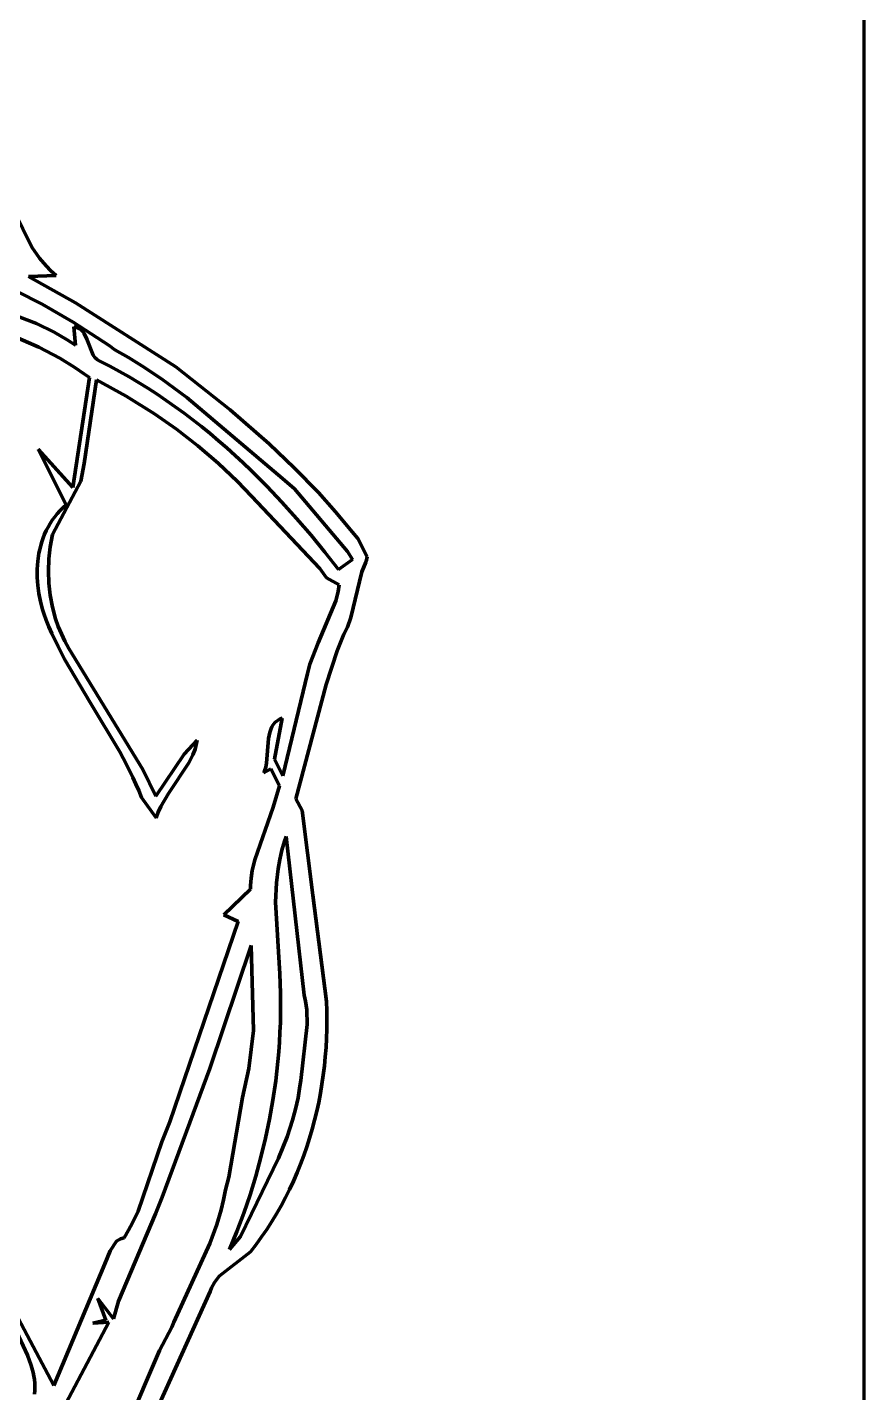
# Model space of a CAD drawing. Header units: millimetres. Extents: x 0 to 14.2, y 0 to 19.5.
# Drawn here: x 12.58 to 14.222, y 13.025 to 15.704 of the extents above; entities that cross this region are included whole.
import ezdxf

# ---------------------------------------------------------------- set-up
doc = ezdxf.new("R2010")
doc.units = ezdxf.units.MM
doc.layers.add('color#010101ff', color=7, linetype='CONTINUOUS', lineweight=100)
doc.layers.add('color#fdfdfdff', color=7, linetype='CONTINUOUS', lineweight=100)

msp = doc.modelspace()

# ---------------------------------------------------------------- linework, layer by layer
at = {"layer": 'color#010101ff'}
for p, q in [((12.5361, 15.3811), (12.5891, 15.2732)), ((12.5891, 15.2732), (12.6042, 15.2513)), ((12.6042, 15.2513), (12.617, 15.236)), ((12.617, 15.236), (12.6264, 15.2264)), ((12.6264, 15.2264), (12.6365, 15.2174)), ((12.6365, 15.2174), (12.5827, 15.2153)), ((12.5827, 15.2153), (12.6745, 15.1637)), ((12.4248, 15.1895), (12.5979, 15.123)), ((12.6091, 15.1608), (12.5591, 15.1863)), ((12.603, 15.0765), (12.4013, 15.1635)), ((12.67, 15.1258), (12.6091, 15.1608)), ((12.6745, 15.1637), (12.8719, 15.0381)), ((12.5979, 15.123), (12.6328, 15.1059)), ((12.7406, 15.0798), (12.67, 15.1258)), ((12.6745, 15.0804), (12.6716, 15.1165)), ((12.6716, 15.1165), (12.6751, 15.1157)), ((12.6751, 15.1157), (12.6783, 15.1146)), ((12.6783, 15.1146), (12.6812, 15.1133)), ((12.6812, 15.1133), (12.6838, 15.1117)), ((12.6838, 15.1117), (12.6862, 15.1099)), ((12.6328, 15.1059), (12.6581, 15.0912)), ((12.6581, 15.0912), (12.6745, 15.0804)), ((12.6862, 15.1099), (12.6883, 15.1079)), ((12.6883, 15.1079), (12.6919, 15.1034)), ((12.6919, 15.1034), (12.6973, 15.0927)), ((12.6973, 15.0927), (12.7095, 15.0611)), ((12.6438, 15.0549), (12.603, 15.0765)), ((12.7095, 15.0611), (12.713, 15.0563)), ((12.7521, 15.0717), (12.7406, 15.0798)), ((12.779, 15.0564), (12.7521, 15.0717)), ((12.6734, 15.0369), (12.6438, 15.0549)), ((12.6926, 15.0239), (12.6734, 15.0369)), ((12.713, 15.0563), (12.7172, 15.0522)), ((12.7172, 15.0522), (12.7198, 15.0505)), ((12.7198, 15.0505), (12.7225, 15.049)), ((12.7225, 15.049), (12.7419, 15.0392)), ((12.7419, 15.0392), (12.761, 15.0289)), ((12.8052, 15.0402), (12.779, 15.0564)), ((12.8436, 15.0146), (12.8052, 15.0402)), ((12.8719, 15.0381), (12.9785, 14.954)), ((12.6696, 14.8012), (12.702, 15.0171)), ((12.7162, 15.0124), (12.6917, 14.8486)), ((12.702, 15.0171), (12.6926, 15.0239)), ((12.7739, 14.9806), (12.7162, 15.0124)), ((12.761, 15.0289), (12.7799, 15.0183)), ((12.7799, 15.0183), (12.7985, 15.0073)), ((12.7985, 15.0073), (12.8169, 14.996)), ((12.8932, 14.9782), (12.8436, 15.0146)), ((12.8297, 14.9457), (12.7739, 14.9806)), ((12.8169, 14.996), (12.835, 14.9843)), ((12.835, 14.9843), (12.8529, 14.9722)), ((13.0812, 14.8189), (12.8932, 14.9782)), ((12.8529, 14.9722), (12.8706, 14.9598)), ((12.8706, 14.9598), (12.888, 14.9471)), ((12.9785, 14.954), (13.0551, 14.887)), ((12.8729, 14.9156), (12.8297, 14.9457)), ((12.888, 14.9471), (12.9053, 14.934)), ((12.9053, 14.934), (12.9222, 14.9207)), ((12.9146, 14.8834), (12.8729, 14.9156)), ((12.9222, 14.9207), (12.939, 14.907)), ((12.939, 14.907), (12.9555, 14.8931)), ((12.6561, 14.7673), (12.6012, 14.8764)), ((12.6012, 14.8764), (12.6696, 14.8012)), ((12.9546, 14.8491), (12.9146, 14.8834)), ((12.9555, 14.8931), (12.9718, 14.8789)), ((12.9718, 14.8789), (12.9879, 14.8644)), ((13.0551, 14.887), (13.1042, 14.8401)), ((12.6917, 14.8486), (12.685, 14.8137)), ((12.9927, 14.8128), (12.9546, 14.8491)), ((12.9879, 14.8644), (13.0038, 14.8497)), ((13.0038, 14.8497), (13.0194, 14.8347)), ((13.0194, 14.8347), (13.0501, 14.8041)), ((13.1044, 14.7987), (13.0812, 14.8189)), ((13.1042, 14.8401), (13.1515, 14.7914)), ((12.685, 14.8137), (12.6295, 14.7088)), ((13.0201, 14.7842), (12.9927, 14.8128)), ((13.0501, 14.8041), (13.0799, 14.7727)), ((13.2089, 14.6758), (13.1044, 14.7987)), ((13.1515, 14.7914), (13.1855, 14.7535)), ((12.65, 14.7617), (12.6561, 14.7673)), ((13.1542, 14.6425), (13.0201, 14.7842)), ((13.0799, 14.7727), (13.1089, 14.7405)), ((12.6249, 14.7304), (12.6292, 14.7371)), ((12.6292, 14.7371), (12.6339, 14.7435)), ((12.6339, 14.7435), (12.6389, 14.7498)), ((12.6389, 14.7498), (12.6442, 14.7558)), ((12.6442, 14.7558), (12.65, 14.7617)), ((13.1089, 14.7405), (13.1371, 14.7076)), ((13.1855, 14.7535), (13.2182, 14.7145)), ((12.6112, 14.7023), (12.6141, 14.7096)), ((12.6141, 14.7096), (12.6174, 14.7167)), ((12.6174, 14.7167), (12.621, 14.7236)), ((12.621, 14.7236), (12.6249, 14.7304)), ((12.6295, 14.7088), (12.6252, 14.6851)), ((13.2182, 14.7145), (13.2288, 14.7012)), ((12.6044, 14.6799), (12.6064, 14.6875)), ((12.6064, 14.6875), (12.6086, 14.6949)), ((12.6086, 14.6949), (12.6112, 14.7023)), ((12.6252, 14.6851), (12.6226, 14.6612)), ((13.1371, 14.7076), (13.1645, 14.6742)), ((13.2288, 14.7012), (13.2471, 14.6651)), ((12.5994, 14.6409), (12.6005, 14.6566)), ((12.6005, 14.6566), (12.6028, 14.6722)), ((12.6028, 14.6722), (12.6044, 14.6799)), ((12.6226, 14.6612), (12.6216, 14.6374)), ((13.1645, 14.6742), (13.1912, 14.6403)), ((13.1912, 14.6403), (13.2184, 14.6602)), ((13.2184, 14.6602), (13.2089, 14.6758)), ((13.2456, 14.6564), (13.2448, 14.6546)), ((13.2471, 14.6651), (13.2456, 14.6564)), ((12.5994, 14.6249), (12.5994, 14.6409)), ((12.6216, 14.6374), (12.6224, 14.6136)), ((13.1677, 14.6244), (13.1542, 14.6425)), ((13.2368, 14.6357), (13.2155, 14.5464)), ((13.2448, 14.6546), (13.2368, 14.6357)), ((12.6005, 14.609), (12.5994, 14.6249)), ((12.6027, 14.5931), (12.6005, 14.609)), ((12.6224, 14.6136), (12.625, 14.5901)), ((13.1923, 14.6102), (13.1677, 14.6244)), ((13.1902, 14.5975), (13.1923, 14.6102)), ((12.6059, 14.5774), (12.6027, 14.5931)), ((12.61, 14.562), (12.6059, 14.5774)), ((12.625, 14.5901), (12.6294, 14.5668)), ((13.1512, 14.4965), (13.1856, 14.5788)), ((13.1856, 14.5788), (13.1902, 14.5975)), ((12.6124, 14.5544), (12.61, 14.562)), ((12.6174, 14.5411), (12.6124, 14.5544)), ((12.6294, 14.5668), (12.6357, 14.5439)), ((12.6227, 14.528), (12.6174, 14.5411)), ((12.6283, 14.515), (12.6227, 14.528)), ((12.6357, 14.5439), (12.6409, 14.5289)), ((12.6409, 14.5289), (12.647, 14.5141)), ((13.2085, 14.5273), (13.2014, 14.5135)), ((13.2155, 14.5464), (13.2085, 14.5273)), ((12.6404, 14.4895), (12.6283, 14.515)), ((12.647, 14.5141), (12.6539, 14.4997)), ((12.6539, 14.4997), (12.6618, 14.4855)), ((13.135, 14.4549), (13.1512, 14.4965)), ((13.2014, 14.5135), (13.1886, 14.4811)), ((12.6533, 14.4645), (12.6404, 14.4895)), ((12.6618, 14.4855), (12.8067, 14.2479)), ((13.1886, 14.4811), (13.167, 14.415)), ((12.7034, 14.3793), (12.6533, 14.4645)), ((13.1301, 14.4363), (13.135, 14.4549)), ((13.0818, 14.2356), (13.1301, 14.4363)), ((13.167, 14.415), (13.1072, 14.1907)), ((12.7616, 14.2824), (12.7034, 14.3793)), ((13.0602, 14.3317), (13.0621, 14.3349)), ((13.0621, 14.3349), (13.0643, 14.3379)), ((13.0643, 14.3379), (13.0668, 14.3406)), ((13.0808, 14.3486), (13.0652, 14.2683)), ((13.0668, 14.3406), (13.0697, 14.343)), ((13.0697, 14.343), (13.073, 14.3452)), ((13.073, 14.3452), (13.0767, 14.3471)), ((13.0767, 14.3471), (13.0808, 14.3486)), ((13.0499, 14.2605), (13.0539, 14.3087)), ((13.0539, 14.3087), (13.0561, 14.3209)), ((13.0561, 14.3209), (13.0586, 14.3283)), ((13.0586, 14.3283), (13.0602, 14.3317)), ((12.775, 14.2575), (12.7616, 14.2824)), ((12.8883, 14.2778), (12.9136, 14.3058)), ((12.9094, 14.2881), (12.9053, 14.2769)), ((12.9111, 14.2939), (12.9094, 14.2881)), ((12.9125, 14.2998), (12.9111, 14.2939)), ((12.9136, 14.3058), (12.9125, 14.2998)), ((12.7875, 14.2323), (12.775, 14.2575)), ((12.8322, 14.1958), (12.8883, 14.2778)), ((12.8975, 14.2609), (12.8572, 14.2011)), ((12.9053, 14.2769), (12.8975, 14.2609)), ((13.0481, 14.2525), (13.0499, 14.2605)), ((13.0652, 14.2683), (13.0818, 14.2356)), ((12.7934, 14.2194), (12.7875, 14.2323)), ((12.8067, 14.2479), (12.8322, 14.1958)), ((13.0583, 14.2493), (13.0438, 14.2417)), ((13.0438, 14.2417), (13.0455, 14.2451)), ((13.0455, 14.2451), (13.0481, 14.2525)), ((13.0752, 14.2161), (13.0583, 14.2493)), ((12.7991, 14.2065), (12.7934, 14.2194)), ((12.8044, 14.1933), (12.7991, 14.2065)), ((12.8572, 14.2011), (12.842, 14.1754)), ((13.0629, 14.174), (13.0752, 14.2161)), ((12.8332, 14.1534), (12.8044, 14.1933)), ((12.842, 14.1754), (12.8372, 14.1646)), ((13.0267, 14.0706), (13.0629, 14.174)), ((13.1072, 14.1907), (13.1195, 14.1676)), ((12.8372, 14.1646), (12.8332, 14.1534)), ((13.1195, 14.1676), (13.141, 14.0013)), ((13.0853, 14.1075), (13.08, 14.0896)), ((13.0884, 14.1164), (13.0853, 14.1075)), ((13.1238, 13.8051), (13.0884, 14.1164)), ((13.0219, 14.0495), (13.0267, 14.0706)), ((13.0758, 14.0715), (13.0725, 14.0531)), ((13.08, 14.0896), (13.0758, 14.0715)), ((13.0197, 14.0351), (13.0219, 14.0495)), ((13.0725, 14.0531), (13.0693, 14.0253)), ((12.9659, 13.9629), (13.0182, 14.0132)), ((13.0182, 14.0132), (13.0184, 14.0206)), ((13.0184, 14.0206), (13.0197, 14.0351)), ((13.0693, 14.0253), (13.0676, 13.9879)), ((13.0676, 13.9879), (13.0758, 13.8472)), ((13.141, 14.0013), (13.1675, 13.7927)), ((12.9943, 13.95), (12.9659, 13.9629)), ((12.86, 13.5569), (12.9943, 13.95)), ((13.0198, 13.9029), (12.9388, 13.661)), ((13.024, 13.7361), (13.0198, 13.9029)), ((13.0758, 13.8472), (13.0767, 13.828)), ((13.0767, 13.828), (13.0772, 13.8089)), ((13.0772, 13.8089), (13.0775, 13.7898)), ((13.1266, 13.7936), (13.1238, 13.8051)), ((13.0775, 13.7898), (13.0774, 13.7706)), ((13.1291, 13.7764), (13.1266, 13.7936)), ((13.1297, 13.7476), (13.1291, 13.7764)), ((13.1675, 13.7927), (13.1681, 13.7747)), ((13.1681, 13.7747), (13.1683, 13.7566)), ((13.0769, 13.7515), (13.0762, 13.7324)), ((13.0774, 13.7706), (13.0769, 13.7515)), ((13.117, 13.638), (13.1297, 13.7476)), ((13.1683, 13.7566), (13.1681, 13.7386)), ((13.0153, 13.6615), (13.024, 13.7361)), ((13.0762, 13.7324), (13.0752, 13.7133)), ((13.1675, 13.7205), (13.1666, 13.7025)), ((13.1681, 13.7386), (13.1675, 13.7205)), ((13.0738, 13.6942), (13.0721, 13.6752)), ((13.0752, 13.7133), (13.0738, 13.6942)), ((13.1666, 13.7025), (13.1652, 13.6844)), ((13.0721, 13.6752), (13.0678, 13.6372)), ((13.1634, 13.6664), (13.1612, 13.6485)), ((13.1652, 13.6844), (13.1634, 13.6664)), ((12.9388, 13.661), (12.8448, 13.4091)), ((13.0024, 13.6044), (13.0153, 13.6615)), ((13.0678, 13.6372), (13.0623, 13.5994)), ((13.1155, 13.6266), (13.117, 13.638)), ((13.1612, 13.6485), (13.1586, 13.6306)), ((13.1116, 13.604), (13.1155, 13.6266)), ((13.1556, 13.6127), (13.1522, 13.5949)), ((13.1586, 13.6306), (13.1556, 13.6127)), ((12.9759, 13.4478), (13.0024, 13.6044)), ((13.0623, 13.5994), (13.0557, 13.5617)), ((13.1066, 13.5818), (13.1116, 13.604)), ((13.1522, 13.5949), (13.1484, 13.5773)), ((12.844, 13.5177), (12.86, 13.5569)), ((13.0557, 13.5617), (13.0478, 13.5243)), ((13.09, 13.5275), (13.1006, 13.5599)), ((13.1006, 13.5599), (13.1066, 13.5818)), ((13.1441, 13.5597), (13.1395, 13.5422)), ((13.1484, 13.5773), (13.1441, 13.5597)), ((13.1395, 13.5422), (13.1344, 13.5249)), ((12.7975, 13.3816), (12.844, 13.5177)), ((13.0478, 13.5243), (13.0388, 13.4871)), ((13.0732, 13.4853), (13.09, 13.5275)), ((13.1289, 13.5077), (13.123, 13.4906)), ((13.1344, 13.5249), (13.1289, 13.5077)), ((12.9985, 13.3314), (13.0732, 13.4853)), ((13.0388, 13.4871), (13.0287, 13.4502)), ((13.123, 13.4906), (13.1167, 13.4737)), ((13.0287, 13.4502), (13.0174, 13.4136)), ((13.1099, 13.457), (13.1027, 13.4405)), ((13.1167, 13.4737), (13.1099, 13.457)), ((12.9655, 13.4036), (12.9691, 13.4235)), ((12.9691, 13.4235), (12.9759, 13.4478)), ((13.0951, 13.4241), (13.087, 13.408)), ((13.1027, 13.4405), (13.0951, 13.4241)), ((12.8448, 13.4091), (12.8315, 13.3763)), ((12.9609, 13.3841), (12.9655, 13.4036)), ((13.0174, 13.4136), (13.0051, 13.3774)), ((13.087, 13.408), (13.0785, 13.3921)), ((12.8315, 13.3763), (12.7591, 13.2046)), ((12.7869, 13.3587), (12.7975, 13.3816)), ((12.9523, 13.3554), (12.9609, 13.3841)), ((13.0051, 13.3774), (12.9917, 13.3415)), ((13.0696, 13.3764), (13.0603, 13.3609)), ((13.0785, 13.3921), (13.0696, 13.3764)), ((12.7701, 13.3293), (12.7789, 13.3438)), ((12.7789, 13.3438), (12.7869, 13.3587)), ((12.9383, 13.3181), (12.9523, 13.3554)), ((13.0505, 13.3457), (13.0402, 13.3308)), ((13.0603, 13.3609), (13.0505, 13.3457)), ((12.7425, 13.3038), (12.7553, 13.3222)), ((12.7553, 13.3222), (12.763, 13.327)), ((12.763, 13.327), (12.7701, 13.3293)), ((12.8677, 13.1633), (12.9383, 13.3181)), ((12.9917, 13.3415), (12.9773, 13.3061)), ((12.9773, 13.3061), (12.9985, 13.3314)), ((13.0295, 13.3161), (13.0184, 13.3017)), ((13.0402, 13.3308), (13.0295, 13.3161)), ((12.7321, 13.2781), (12.7425, 13.3038)), ((13.0184, 13.3017), (12.9568, 13.2536)), ((12.6324, 13.0394), (12.7321, 13.2781)), ((12.9474, 13.2414), (12.9418, 13.2311)), ((12.9568, 13.2536), (12.9474, 13.2414)), ((12.7494, 13.1704), (12.7188, 13.2102)), ((12.7188, 13.2102), (12.7341, 13.1677)), ((12.939, 13.2235), (12.8279, 12.978)), ((12.9418, 13.2311), (12.939, 13.2235)), ((12.5454, 13.2032), (12.6324, 13.0394)), ((12.7591, 13.2046), (12.7494, 13.1704)), ((12.5806, 13.0988), (12.5467, 13.172)), ((12.7405, 13.1638), (12.6436, 12.9807)), ((12.7341, 13.1677), (12.709, 13.1613)), ((12.709, 13.1613), (12.7405, 13.1638)), ((12.864, 13.154), (12.8677, 13.1633)), ((12.8396, 13.1081), (12.864, 13.154)), ((12.7497, 12.8984), (12.8396, 13.1081)), ((12.588, 13.0786), (12.5806, 13.0988)), ((12.5917, 13.0648), (12.588, 13.0786)), ((12.593, 13.0579), (12.5917, 13.0648)), ((12.5941, 13.0509), (12.593, 13.0579)), ((12.5947, 13.0438), (12.5941, 13.0509)), ((12.5941, 13.022), (12.5948, 13.0294)), ((12.5949, 13.0366), (12.5947, 13.0438)), ((12.5948, 13.0294), (12.5949, 13.0366))]:
    msp.add_line(p, q, dxfattribs=at)
at = {"layer": 'color#fdfdfdff'}
for p, q in [((14.2222, 19.4722), (14.2222, 0)), ((12.5891, 15.2732), (12.5361, 15.3811)), ((12.6042, 15.2513), (12.5891, 15.2732)), ((12.617, 15.236), (12.6042, 15.2513)), ((12.6264, 15.2264), (12.617, 15.236)), ((12.6365, 15.2174), (12.6264, 15.2264)), ((12.5827, 15.2153), (12.6365, 15.2174)), ((12.6745, 15.1637), (12.5827, 15.2153)), ((12.5979, 15.123), (12.4248, 15.1895)), ((12.5591, 15.1863), (12.6091, 15.1608)), ((12.4013, 15.1635), (12.603, 15.0765)), ((12.6091, 15.1608), (12.67, 15.1258)), ((12.8719, 15.0381), (12.6745, 15.1637)), ((12.6328, 15.1059), (12.5979, 15.123)), ((12.67, 15.1258), (12.7406, 15.0798)), ((12.6751, 15.1157), (12.6716, 15.1165)), ((12.6716, 15.1165), (12.6745, 15.0804)), ((12.6783, 15.1146), (12.6751, 15.1157)), ((12.6812, 15.1133), (12.6783, 15.1146)), ((12.6838, 15.1117), (12.6812, 15.1133)), ((12.6862, 15.1099), (12.6838, 15.1117)), ((12.6581, 15.0912), (12.6328, 15.1059)), ((12.6745, 15.0804), (12.6581, 15.0912)), ((12.6883, 15.1079), (12.6862, 15.1099)), ((12.6919, 15.1034), (12.6883, 15.1079)), ((12.6973, 15.0927), (12.6919, 15.1034)), ((12.7095, 15.0611), (12.6973, 15.0927)), ((12.603, 15.0765), (12.6438, 15.0549)), ((12.713, 15.0563), (12.7095, 15.0611)), ((12.7406, 15.0798), (12.7521, 15.0717)), ((12.7521, 15.0717), (12.779, 15.0564)), ((12.6438, 15.0549), (12.6734, 15.0369)), ((12.6734, 15.0369), (12.6926, 15.0239)), ((12.7172, 15.0522), (12.713, 15.0563)), ((12.7198, 15.0505), (12.7172, 15.0522)), ((12.7225, 15.049), (12.7198, 15.0505)), ((12.7419, 15.0392), (12.7225, 15.049)), ((12.761, 15.0289), (12.7419, 15.0392)), ((12.779, 15.0564), (12.8052, 15.0402)), ((12.8052, 15.0402), (12.8436, 15.0146)), ((12.9785, 14.954), (12.8719, 15.0381)), ((12.702, 15.0171), (12.6696, 14.8012)), ((12.6917, 14.8486), (12.7162, 15.0124)), ((12.6926, 15.0239), (12.702, 15.0171)), ((12.7162, 15.0124), (12.7739, 14.9806)), ((12.7799, 15.0183), (12.761, 15.0289)), ((12.7985, 15.0073), (12.7799, 15.0183)), ((12.8169, 14.996), (12.7985, 15.0073)), ((12.8436, 15.0146), (12.8932, 14.9782)), ((12.7739, 14.9806), (12.8297, 14.9457)), ((12.835, 14.9843), (12.8169, 14.996)), ((12.8529, 14.9722), (12.835, 14.9843)), ((12.8932, 14.9782), (13.0812, 14.8189)), ((12.8706, 14.9598), (12.8529, 14.9722)), ((12.888, 14.9471), (12.8706, 14.9598)), ((13.0551, 14.887), (12.9785, 14.954)), ((12.8297, 14.9457), (12.8729, 14.9156)), ((12.9053, 14.934), (12.888, 14.9471)), ((12.9222, 14.9207), (12.9053, 14.934)), ((12.8729, 14.9156), (12.9146, 14.8834)), ((12.939, 14.907), (12.9222, 14.9207)), ((12.9555, 14.8931), (12.939, 14.907)), ((12.6696, 14.8012), (12.6012, 14.8764)), ((12.6012, 14.8764), (12.6561, 14.7673)), ((12.9146, 14.8834), (12.9546, 14.8491)), ((12.9718, 14.8789), (12.9555, 14.8931)), ((12.9879, 14.8644), (12.9718, 14.8789)), ((13.1042, 14.8401), (13.0551, 14.887)), ((12.685, 14.8137), (12.6917, 14.8486)), ((12.9546, 14.8491), (12.9927, 14.8128)), ((13.0038, 14.8497), (12.9879, 14.8644)), ((13.0194, 14.8347), (13.0038, 14.8497)), ((13.0501, 14.8041), (13.0194, 14.8347)), ((13.0812, 14.8189), (13.1044, 14.7987)), ((13.1515, 14.7914), (13.1042, 14.8401)), ((12.6295, 14.7088), (12.685, 14.8137)), ((12.9927, 14.8128), (13.0201, 14.7842)), ((13.0799, 14.7727), (13.0501, 14.8041)), ((13.1044, 14.7987), (13.2089, 14.6758)), ((13.1855, 14.7535), (13.1515, 14.7914)), ((12.6561, 14.7673), (12.65, 14.7617)), ((13.0201, 14.7842), (13.1542, 14.6425)), ((13.1089, 14.7405), (13.0799, 14.7727)), ((12.6292, 14.7371), (12.6249, 14.7304)), ((12.6339, 14.7435), (12.6292, 14.7371)), ((12.6389, 14.7498), (12.6339, 14.7435)), ((12.6442, 14.7558), (12.6389, 14.7498)), ((12.65, 14.7617), (12.6442, 14.7558)), ((13.1371, 14.7076), (13.1089, 14.7405)), ((13.2182, 14.7145), (13.1855, 14.7535)), ((12.6141, 14.7096), (12.6112, 14.7023)), ((12.6174, 14.7167), (12.6141, 14.7096)), ((12.621, 14.7236), (12.6174, 14.7167)), ((12.6249, 14.7304), (12.621, 14.7236)), ((12.6252, 14.6851), (12.6295, 14.7088)), ((13.2288, 14.7012), (13.2182, 14.7145)), ((12.6064, 14.6875), (12.6044, 14.6799)), ((12.6086, 14.6949), (12.6064, 14.6875)), ((12.6112, 14.7023), (12.6086, 14.6949)), ((12.6226, 14.6612), (12.6252, 14.6851)), ((13.1645, 14.6742), (13.1371, 14.7076)), ((13.2471, 14.6651), (13.2288, 14.7012)), ((12.6005, 14.6566), (12.5994, 14.6409)), ((12.6028, 14.6722), (12.6005, 14.6566)), ((12.6044, 14.6799), (12.6028, 14.6722)), ((12.6216, 14.6374), (12.6226, 14.6612)), ((13.1912, 14.6403), (13.1645, 14.6742)), ((13.2184, 14.6602), (13.1912, 14.6403)), ((13.2089, 14.6758), (13.2184, 14.6602)), ((13.2448, 14.6546), (13.2456, 14.6564)), ((13.2456, 14.6564), (13.2471, 14.6651)), ((12.5994, 14.6409), (12.5994, 14.6249)), ((12.6224, 14.6136), (12.6216, 14.6374)), ((13.1542, 14.6425), (13.1677, 14.6244)), ((13.2155, 14.5464), (13.2368, 14.6357)), ((13.2368, 14.6357), (13.2448, 14.6546)), ((12.5994, 14.6249), (12.6005, 14.609)), ((12.6005, 14.609), (12.6027, 14.5931)), ((12.625, 14.5901), (12.6224, 14.6136)), ((13.1677, 14.6244), (13.1923, 14.6102)), ((13.1923, 14.6102), (13.1902, 14.5975)), ((12.6027, 14.5931), (12.6059, 14.5774)), ((12.6059, 14.5774), (12.61, 14.562)), ((12.6294, 14.5668), (12.625, 14.5901)), ((13.1856, 14.5788), (13.1512, 14.4965)), ((13.1902, 14.5975), (13.1856, 14.5788)), ((12.61, 14.562), (12.6124, 14.5544)), ((12.6124, 14.5544), (12.6174, 14.5411)), ((12.6357, 14.5439), (12.6294, 14.5668)), ((12.6174, 14.5411), (12.6227, 14.528)), ((12.6227, 14.528), (12.6283, 14.515)), ((12.6409, 14.5289), (12.6357, 14.5439)), ((12.647, 14.5141), (12.6409, 14.5289)), ((13.2014, 14.5135), (13.2085, 14.5273)), ((13.2085, 14.5273), (13.2155, 14.5464)), ((12.6283, 14.515), (12.6404, 14.4895)), ((12.6539, 14.4997), (12.647, 14.5141)), ((12.6618, 14.4855), (12.6539, 14.4997)), ((13.1512, 14.4965), (13.135, 14.4549)), ((13.1886, 14.4811), (13.2014, 14.5135)), ((12.6404, 14.4895), (12.6533, 14.4645)), ((12.8067, 14.2479), (12.6618, 14.4855)), ((13.167, 14.415), (13.1886, 14.4811)), ((12.6533, 14.4645), (12.7034, 14.3793)), ((13.135, 14.4549), (13.1301, 14.4363)), ((13.1301, 14.4363), (13.0818, 14.2356)), ((13.1072, 14.1907), (13.167, 14.415)), ((12.7034, 14.3793), (12.7616, 14.2824)), ((13.0621, 14.3349), (13.0602, 14.3317)), ((13.0643, 14.3379), (13.0621, 14.3349)), ((13.0668, 14.3406), (13.0643, 14.3379)), ((13.0652, 14.2683), (13.0808, 14.3486)), ((13.0697, 14.343), (13.0668, 14.3406)), ((13.073, 14.3452), (13.0697, 14.343)), ((13.0767, 14.3471), (13.073, 14.3452)), ((13.0808, 14.3486), (13.0767, 14.3471)), ((13.0539, 14.3087), (13.0499, 14.2605)), ((13.0561, 14.3209), (13.0539, 14.3087)), ((13.0586, 14.3283), (13.0561, 14.3209)), ((13.0602, 14.3317), (13.0586, 14.3283)), ((12.7616, 14.2824), (12.775, 14.2575)), ((12.9136, 14.3058), (12.8883, 14.2778)), ((12.9053, 14.2769), (12.9094, 14.2881)), ((12.9094, 14.2881), (12.9111, 14.2939)), ((12.9111, 14.2939), (12.9125, 14.2998)), ((12.9125, 14.2998), (12.9136, 14.3058)), ((12.775, 14.2575), (12.7875, 14.2323)), ((12.8883, 14.2778), (12.8322, 14.1958)), ((12.8572, 14.2011), (12.8975, 14.2609)), ((12.8975, 14.2609), (12.9053, 14.2769)), ((13.0499, 14.2605), (13.0481, 14.2525)), ((13.0818, 14.2356), (13.0652, 14.2683)), ((12.7875, 14.2323), (12.7934, 14.2194)), ((12.8322, 14.1958), (12.8067, 14.2479)), ((13.0438, 14.2417), (13.0583, 14.2493)), ((13.0455, 14.2451), (13.0438, 14.2417)), ((13.0481, 14.2525), (13.0455, 14.2451)), ((13.0583, 14.2493), (13.0752, 14.2161)), ((12.7934, 14.2194), (12.7991, 14.2065)), ((12.7991, 14.2065), (12.8044, 14.1933)), ((12.842, 14.1754), (12.8572, 14.2011)), ((13.0752, 14.2161), (13.0629, 14.174)), ((12.8044, 14.1933), (12.8332, 14.1534)), ((12.8372, 14.1646), (12.842, 14.1754)), ((13.0629, 14.174), (13.0267, 14.0706)), ((13.1195, 14.1676), (13.1072, 14.1907)), ((12.8332, 14.1534), (12.8372, 14.1646)), ((13.141, 14.0013), (13.1195, 14.1676)), ((13.08, 14.0896), (13.0853, 14.1075)), ((13.0853, 14.1075), (13.0884, 14.1164)), ((13.0884, 14.1164), (13.1238, 13.8051)), ((13.0267, 14.0706), (13.0219, 14.0495)), ((13.0725, 14.0531), (13.0758, 14.0715)), ((13.0758, 14.0715), (13.08, 14.0896)), ((13.0219, 14.0495), (13.0197, 14.0351)), ((13.0693, 14.0253), (13.0725, 14.0531)), ((13.0182, 14.0132), (12.9659, 13.9629)), ((13.0184, 14.0206), (13.0182, 14.0132)), ((13.0197, 14.0351), (13.0184, 14.0206)), ((13.0676, 13.9879), (13.0693, 14.0253)), ((13.0758, 13.8472), (13.0676, 13.9879)), ((13.1675, 13.7927), (13.141, 14.0013)), ((12.9659, 13.9629), (12.9943, 13.95)), ((12.9943, 13.95), (12.86, 13.5569)), ((12.9388, 13.661), (13.0198, 13.9029)), ((13.0198, 13.9029), (13.024, 13.7361)), ((13.0767, 13.828), (13.0758, 13.8472)), ((13.0772, 13.8089), (13.0767, 13.828)), ((13.0775, 13.7898), (13.0772, 13.8089)), ((13.1238, 13.8051), (13.1266, 13.7936)), ((13.0774, 13.7706), (13.0775, 13.7898)), ((13.1266, 13.7936), (13.1291, 13.7764)), ((13.1291, 13.7764), (13.1297, 13.7476)), ((13.1681, 13.7747), (13.1675, 13.7927)), ((13.1683, 13.7566), (13.1681, 13.7747)), ((13.0762, 13.7324), (13.0769, 13.7515)), ((13.0769, 13.7515), (13.0774, 13.7706)), ((13.1297, 13.7476), (13.117, 13.638)), ((13.1681, 13.7386), (13.1683, 13.7566)), ((13.024, 13.7361), (13.0153, 13.6615)), ((13.0752, 13.7133), (13.0762, 13.7324)), ((13.1666, 13.7025), (13.1675, 13.7205)), ((13.1675, 13.7205), (13.1681, 13.7386)), ((13.0721, 13.6752), (13.0738, 13.6942)), ((13.0738, 13.6942), (13.0752, 13.7133)), ((13.1652, 13.6844), (13.1666, 13.7025)), ((13.0678, 13.6372), (13.0721, 13.6752)), ((13.1612, 13.6485), (13.1634, 13.6664)), ((13.1634, 13.6664), (13.1652, 13.6844)), ((12.8448, 13.4091), (12.9388, 13.661)), ((13.0153, 13.6615), (13.0024, 13.6044)), ((13.0623, 13.5994), (13.0678, 13.6372)), ((13.117, 13.638), (13.1155, 13.6266)), ((13.1586, 13.6306), (13.1612, 13.6485)), ((13.1155, 13.6266), (13.1116, 13.604)), ((13.1522, 13.5949), (13.1556, 13.6127)), ((13.1556, 13.6127), (13.1586, 13.6306)), ((13.0024, 13.6044), (12.9759, 13.4478)), ((13.0557, 13.5617), (13.0623, 13.5994)), ((13.1116, 13.604), (13.1066, 13.5818)), ((13.1484, 13.5773), (13.1522, 13.5949)), ((12.86, 13.5569), (12.844, 13.5177)), ((13.0478, 13.5243), (13.0557, 13.5617)), ((13.1006, 13.5599), (13.09, 13.5275)), ((13.1066, 13.5818), (13.1006, 13.5599)), ((13.1395, 13.5422), (13.1441, 13.5597)), ((13.1441, 13.5597), (13.1484, 13.5773)), ((13.1344, 13.5249), (13.1395, 13.5422)), ((12.844, 13.5177), (12.7975, 13.3816)), ((13.0388, 13.4871), (13.0478, 13.5243)), ((13.09, 13.5275), (13.0732, 13.4853)), ((13.123, 13.4906), (13.1289, 13.5077)), ((13.1289, 13.5077), (13.1344, 13.5249)), ((13.0732, 13.4853), (12.9985, 13.3314)), ((13.0287, 13.4502), (13.0388, 13.4871)), ((13.1167, 13.4737), (13.123, 13.4906)), ((13.0174, 13.4136), (13.0287, 13.4502)), ((13.1027, 13.4405), (13.1099, 13.457)), ((13.1099, 13.457), (13.1167, 13.4737)), ((12.9691, 13.4235), (12.9655, 13.4036)), ((12.9759, 13.4478), (12.9691, 13.4235)), ((13.087, 13.408), (13.0951, 13.4241)), ((13.0951, 13.4241), (13.1027, 13.4405)), ((12.8315, 13.3763), (12.8448, 13.4091)), ((12.9655, 13.4036), (12.9609, 13.3841)), ((13.0051, 13.3774), (13.0174, 13.4136)), ((13.0785, 13.3921), (13.087, 13.408)), ((12.7591, 13.2046), (12.8315, 13.3763)), ((12.7975, 13.3816), (12.7869, 13.3587)), ((12.9609, 13.3841), (12.9523, 13.3554)), ((12.9917, 13.3415), (13.0051, 13.3774)), ((13.0603, 13.3609), (13.0696, 13.3764)), ((13.0696, 13.3764), (13.0785, 13.3921)), ((12.7789, 13.3438), (12.7701, 13.3293)), ((12.7869, 13.3587), (12.7789, 13.3438)), ((12.9523, 13.3554), (12.9383, 13.3181)), ((13.0402, 13.3308), (13.0505, 13.3457)), ((13.0505, 13.3457), (13.0603, 13.3609)), ((12.7553, 13.3222), (12.7425, 13.3038)), ((12.763, 13.327), (12.7553, 13.3222)), ((12.7701, 13.3293), (12.763, 13.327)), ((12.9383, 13.3181), (12.8677, 13.1633)), ((12.9773, 13.3061), (12.9917, 13.3415)), ((12.9985, 13.3314), (12.9773, 13.3061)), ((13.0184, 13.3017), (13.0295, 13.3161)), ((13.0295, 13.3161), (13.0402, 13.3308)), ((12.7425, 13.3038), (12.7321, 13.2781)), ((12.9568, 13.2536), (13.0184, 13.3017)), ((12.7321, 13.2781), (12.6324, 13.0394)), ((12.9418, 13.2311), (12.9474, 13.2414)), ((12.9474, 13.2414), (12.9568, 13.2536)), ((12.7341, 13.1677), (12.7188, 13.2102)), ((12.7188, 13.2102), (12.7494, 13.1704)), ((12.8279, 12.978), (12.939, 13.2235)), ((12.939, 13.2235), (12.9418, 13.2311)), ((12.6324, 13.0394), (12.5454, 13.2032)), ((12.7494, 13.1704), (12.7591, 13.2046)), ((12.5467, 13.172), (12.5806, 13.0988)), ((12.6436, 12.9807), (12.7405, 13.1638)), ((12.709, 13.1613), (12.7341, 13.1677)), ((12.7405, 13.1638), (12.709, 13.1613)), ((12.8677, 13.1633), (12.864, 13.154)), ((12.864, 13.154), (12.8396, 13.1081)), ((12.8396, 13.1081), (12.7497, 12.8984)), ((12.5806, 13.0988), (12.588, 13.0786)), ((12.588, 13.0786), (12.5917, 13.0648)), ((12.5917, 13.0648), (12.593, 13.0579)), ((12.593, 13.0579), (12.5941, 13.0509)), ((12.5941, 13.0509), (12.5947, 13.0438)), ((12.5948, 13.0294), (12.5941, 13.022)), ((12.5947, 13.0438), (12.5949, 13.0366)), ((12.5949, 13.0366), (12.5948, 13.0294))]:
    msp.add_line(p, q, dxfattribs=at)

doc.saveas('drawing.dxf')
